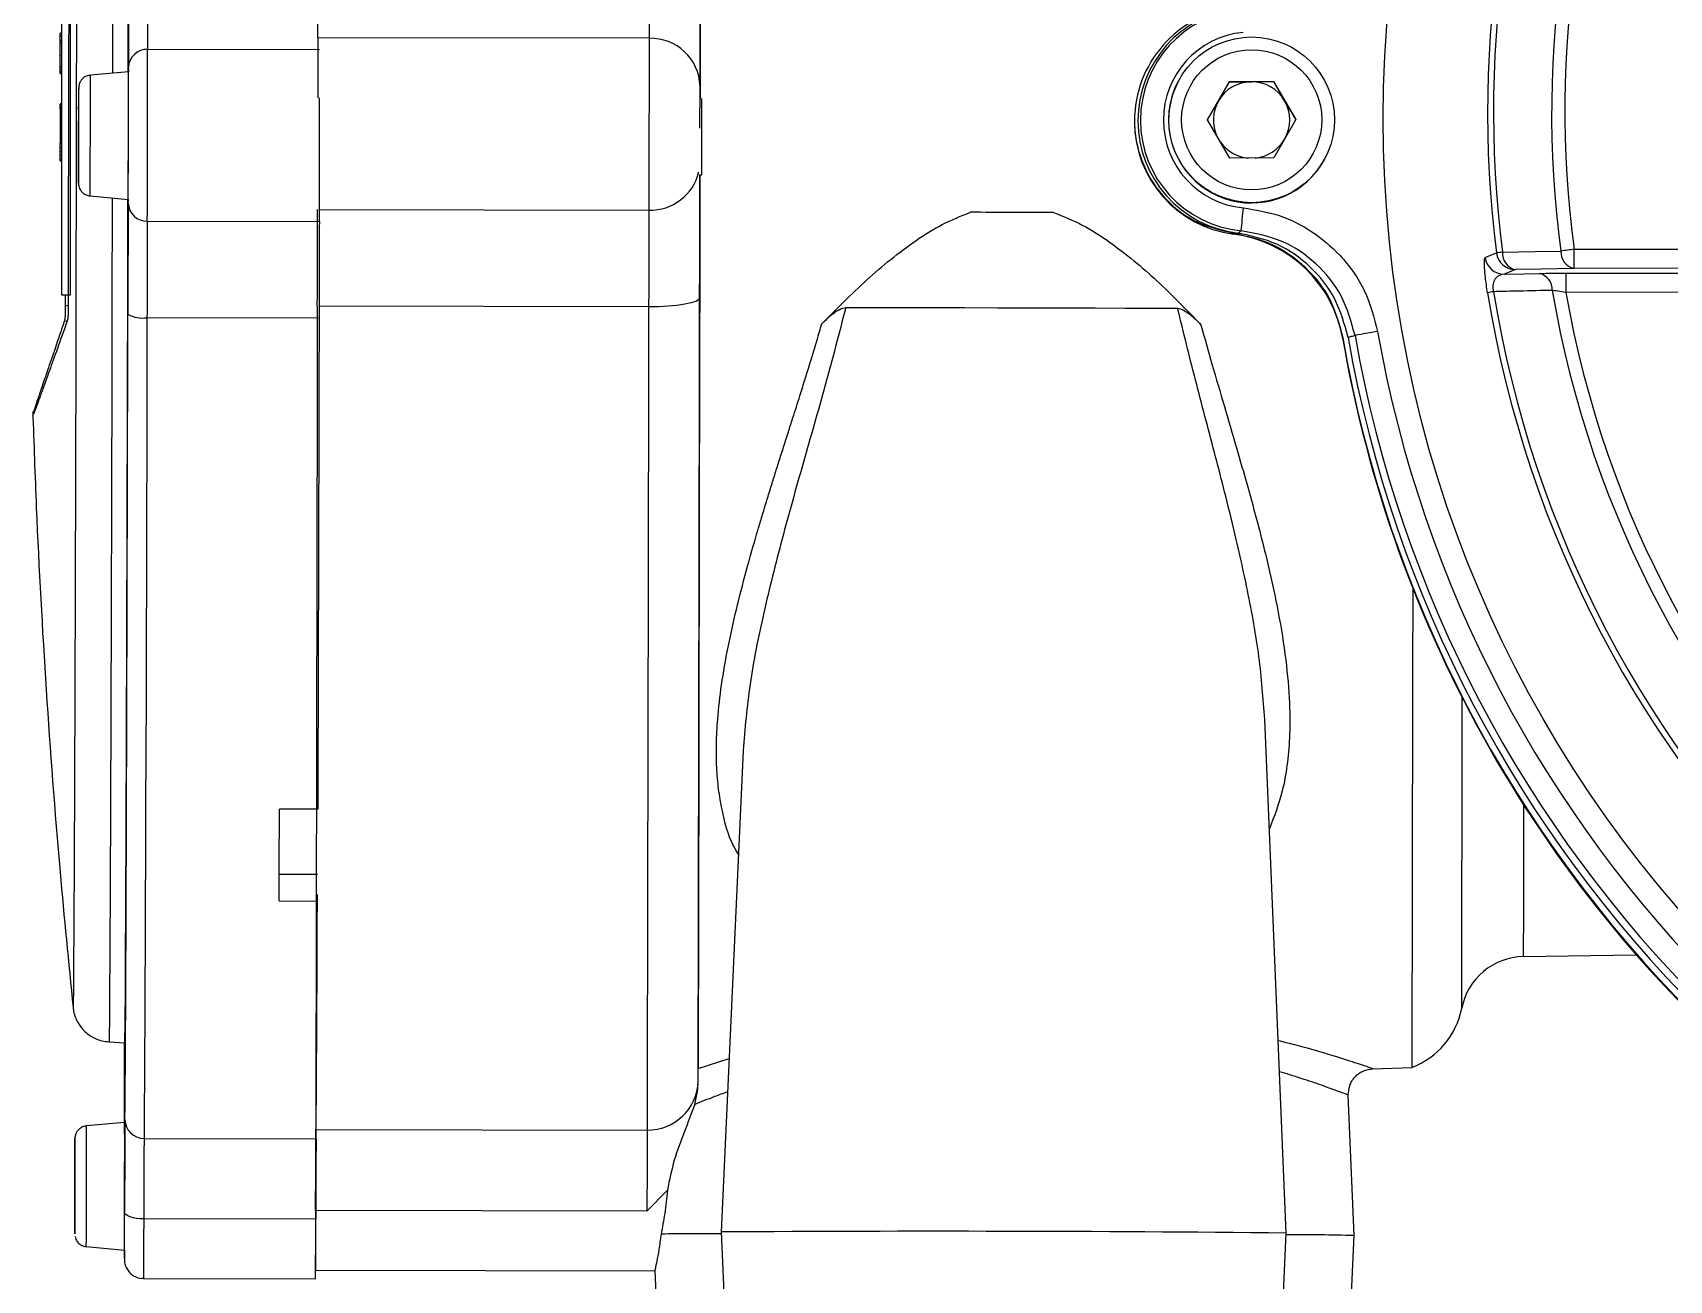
# Model space of a CAD drawing. Header units: millimetres. Extents: x 2451 to 4400, y 944 to 2322.
# Drawn here: x 2829.4 to 2957.8, y 1945.2 to 2043.1 of the extents above; entities that cross this region are included whole.
import ezdxf

# ---------------------------------------------------------------- set-up
doc = ezdxf.new("R2010")
doc.units = ezdxf.units.MM

msp = doc.modelspace()

# ---------------------------------------------------------------- linework, layer by layer
at = {"color": 7, "linetype": 'Continuous', "lineweight": 25}
for p, q in [((2831.654, 2048.505), (2831.654, 2022.505)), ((2832.354, 2022.505), (2832.354, 2048.505)), ((2831.654, 2043.059), (2831.554, 2043.059)), ((2831.554, 2042.815), (2831.554, 2043.059)), ((2831.654, 2042.815), (2831.554, 2042.815)), ((2831.554, 2042.464), (2831.554, 2042.815)), ((2831.654, 2042.464), (2831.554, 2042.464)), ((2831.554, 2042.302), (2831.554, 2042.464)), ((2831.654, 2042.302), (2831.554, 2042.302)), ((2831.554, 2041.274), (2831.554, 2042.302)), ((2877.775, 2042.644), (2851.775, 2042.693)), ((2831.654, 2041.274), (2831.554, 2041.274)), ((2851.919, 2041.75), (2838.419, 2041.775)), ((2831.654, 2040.409), (2831.554, 2040.409)), ((2831.554, 2040.192), (2831.554, 2040.409)), ((2831.654, 2040.192), (2831.554, 2040.192)), ((2831.554, 2040.03), (2831.554, 2040.192)), ((2831.554, 2040.03), (2831.654, 2040.03)), ((2831.554, 2039.976), (2831.554, 2040.03)), ((2831.654, 2039.976), (2831.554, 2039.976)), ((2831.554, 2039.895), (2831.554, 2039.976)), ((2831.554, 2039.895), (2831.654, 2039.895)), ((2836.912, 2040.009), (2833.924, 2039.754)), ((2919.349, 2039.367), (2919.337, 2039.345)), ((2921.59, 2036.241), (2923.313, 2039.247)), ((2922.445, 2037.731), (2923.306, 2039.234)), ((2923.306, 2039.234), (2923.313, 2039.247)), ((2923.306, 2039.234), (2925.038, 2039.239)), ((2923.313, 2039.247), (2926.777, 2039.258)), ((2925.038, 2039.239), (2926.77, 2039.245)), ((2926.77, 2039.245), (2926.777, 2039.258)), ((2926.77, 2039.245), (2927.641, 2037.748)), ((2926.777, 2039.258), (2928.519, 2036.263)), ((2831.654, 2037.504), (2831.554, 2037.504)), ((2831.654, 2037.485), (2831.554, 2037.485)), ((2831.554, 2037.467), (2831.554, 2037.485)), ((2831.654, 2037.467), (2831.554, 2037.467)), ((2831.554, 2037.41), (2831.554, 2037.467)), ((2831.654, 2037.41), (2831.554, 2037.41)), ((2831.554, 2037.22), (2831.554, 2037.41)), ((2831.654, 2037.22), (2831.554, 2037.22)), ((2831.554, 2037.119), (2831.554, 2037.22)), ((2831.654, 2037.119), (2831.554, 2037.119)), ((2831.554, 2037.119), (2831.554, 2034.426)), ((2836.915, 2038.009), (2836.915, 2038.009)), ((2921.591, 2036.241), (2922.445, 2037.731)), ((2927.641, 2037.748), (2928.512, 2036.251)), ((2915.862, 2036.197), (2915.862, 2036.118)), ((2923.332, 2033.247), (2921.59, 2036.241)), ((2928.519, 2036.263), (2926.796, 2033.258)), ((2831.654, 2034.426), (2831.554, 2034.426)), ((2831.554, 2034.092), (2831.554, 2034.426)), ((2831.554, 2034.068), (2831.654, 2034.068)), ((2831.554, 2033.795), (2831.554, 2033.851)), ((2831.554, 2033.776), (2831.654, 2033.776)), ((2831.554, 2033.484), (2831.654, 2033.484)), ((2831.654, 2033.15), (2831.554, 2033.15)), ((2831.554, 2033.037), (2831.554, 2033.15)), ((2831.654, 2033.037), (2831.554, 2033.037)), ((2831.654, 2032.999), (2831.554, 2032.999)), ((2926.796, 2033.258), (2923.332, 2033.247)), ((2930.744, 2033.109), (2930.756, 2033.131)), ((2836.903, 2032.009), (2836.904, 2032.009)), ((2881.717, 2031.925), (2881.896, 2031.924)), ((2833.906, 2030.276), (2836.893, 2030.009)), ((2851.899, 2029.212), (2877.749, 2029.164)), ((2838.394, 2028.295), (2851.894, 2028.269)), ((2923.627, 2027.283), (2923.627, 2027.361)), ((2950.35, 2026.093), (2997.324, 2026.153)), ((2949.714, 2024.216), (2997.293, 2024.277)), ((2997.324, 2024.649), (2950.349, 2024.589)), ((2997.292, 2022.772), (2949.713, 2022.712)), ((2831.654, 2022.505), (2832.354, 2022.505)), ((2831.986, 2021.646), (2831.985, 2022.505)), ((2831.986, 2021.646), (2832.196, 2021.696)), ((2877.735, 2021.571), (2851.871, 2021.62)), ((2831.907, 2020.463), (2832.123, 2020.511)), ((2851.869, 2020.697), (2838.369, 2020.722)), ((2932.206, 2019.145), (2932.206, 2019.066)), ((2829.414, 2013.052), (2829.415, 2013.061)), ((2927.769, 1948.9), (2926.084, 1989.211)), ((2885.148, 1986.728), (2883.429, 1948.984)), ((2851.764, 1982.164), (2848.764, 1982.169)), ((2848.746, 1977.065), (2851.739, 1977.059)), ((2851.738, 1974.949), (2851.738, 1975.464)), ((2848.738, 1974.954), (2851.738, 1974.949)), ((2946.368, 1970.59), (2955.238, 1970.728)), ((2832.567, 1966.594), (2832.567, 1966.598)), ((2835.39, 1963.903), (2836.627, 1963.836)), ((2881.623, 1961.809), (2884.048, 1962.585)), ((2881.621, 1960.948), (2881.623, 1961.809)), ((2934.571, 1961.796), (2934.55, 1961.802)), ((2934.551, 1961.795), (2937.623, 1961.896)), ((2937.623, 1961.897), (2937.623, 1961.896)), ((2881.619, 1960.786), (2881.621, 1960.948)), ((2933.099, 1948.701), (2932.638, 1959.713)), ((2836.615, 1957.564), (2833.627, 1957.308)), ((2836.591, 1957.804), (2836.593, 1957.562)), ((2836.615, 1957.738), (2836.613, 1957.564)), ((2838.137, 1956.326), (2851.637, 1956.3)), ((2851.644, 1957.021), (2877.614, 1956.972)), ((2836.618, 1955.564), (2836.618, 1955.564)), ((2877.602, 1950.626), (2879.205, 1952.261)), ((2836.607, 1949.564), (2836.607, 1949.564)), ((2851.612, 1949.978), (2838.112, 1950.003)), ((2877.602, 1950.626), (2851.614, 1950.675)), ((2883.429, 1948.984), (2883.846, 1938.989)), ((2927.314, 1938.908), (2927.769, 1948.9)), ((2932.644, 1938.713), (2933.099, 1948.701)), ((2833.609, 1947.831), (2836.596, 1947.564)), ((2851.598, 1945.986), (2878.219, 1945.936)), ((2878.219, 1945.935), (2878.516, 1938.815)), ((2838.092, 1945.335), (2851.592, 1945.31))]:
    msp.add_line(p, q, dxfattribs=at)
at = {"color": 7, "linetype": 'Continuous', "lineweight": 25, "flags": 128}
for points in [[(2835.658, 2106.177), (2835.664, 2106.099), (2835.671, 2105.689), (2835.678, 2104.929), (2835.685, 2103.824), (2835.69, 2102.379), (2835.695, 2100.601), (2835.699, 2098.499), (2835.702, 2096.083), (2835.704, 2093.365), (2835.705, 2090.359), (2835.705, 2087.079), (2835.705, 2083.542), (2835.703, 2079.765), (2835.701, 2075.767), (2835.697, 2071.567), (2835.693, 2067.187), (2835.688, 2062.648), (2835.683, 2057.972), (2835.676, 2053.183), (2835.669, 2048.304), (2835.661, 2043.36), (2835.655, 2039.902)], [(2836.892, 2040.008), (2836.894, 2041.313), (2836.903, 2046.3), (2836.91, 2051.231), (2836.917, 2056.082), (2836.923, 2060.828), (2836.928, 2065.445), (2836.933, 2069.911), (2836.937, 2074.203), (2836.939, 2078.299), (2836.941, 2082.181), (2836.942, 2085.827), (2836.942, 2089.221), (2836.941, 2092.344), (2836.939, 2095.182), (2836.937, 2097.721), (2836.933, 2099.947), (2836.929, 2101.849), (2836.924, 2103.419), (2836.918, 2104.648), (2836.911, 2105.531), (2836.903, 2106.062), (2836.895, 2106.239)], [(2877.789, 2050.196), (2877.787, 2048.947), (2877.784, 2047.749), (2877.782, 2046.621), (2877.78, 2045.583), (2877.778, 2044.652), (2877.777, 2043.843), (2877.776, 2043.17), (2877.775, 2042.644)], [(2881.779, 2044.925), (2881.769, 2039.628), (2881.766, 2037.925)], [(2877.775, 2042.644), (2877.773, 2041.845), (2877.771, 2040.698), (2877.768, 2039.27), (2877.765, 2037.645), (2877.762, 2035.919), (2877.759, 2034.19), (2877.756, 2032.562), (2877.753, 2031.128), (2877.751, 2029.973), (2877.749, 2029.164)], [(2836.89, 2030.009), (2836.892, 2029.838), (2836.895, 2030.015), (2836.898, 2030.534), (2836.902, 2031.361), (2836.905, 2032.438), (2836.908, 2033.692), (2836.911, 2035.038), (2836.913, 2036.384), (2836.915, 2037.638), (2836.915, 2038.715), (2836.915, 2039.541), (2836.914, 2040.06), (2836.912, 2040.238), (2836.912, 2040.238)], [(2836.912, 2040.238), (2836.909, 2040.06), (2836.909, 2040.009)], [(2832.993, 2031.463), (2832.994, 2031.378), (2832.996, 2031.285), (2832.998, 2031.558), (2833.001, 2032.169), (2833.004, 2033.058), (2833.007, 2034.14), (2833.009, 2035.307), (2833.011, 2036.446), (2833.012, 2037.445), (2833.011, 2038.206), (2833.01, 2038.655), (2833.009, 2038.748), (2833.006, 2038.476), (2833.003, 2037.865), (2833, 2036.975), (2832.998, 2035.894), (2832.995, 2034.726), (2832.993, 2033.588), (2832.993, 2033.588)], [(2832.815, 2035.045), (2832.805, 2030.087), (2832.795, 2025.154), (2832.784, 2020.273), (2832.773, 2015.47), (2832.762, 2010.77), (2832.75, 2006.198), (2832.737, 2001.776), (2832.725, 1997.53), (2832.713, 1993.481), (2832.7, 1989.65), (2832.687, 1986.058), (2832.675, 1982.723), (2832.662, 1979.663), (2832.65, 1976.893), (2832.638, 1974.43), (2832.626, 1972.285), (2832.615, 1970.469), (2832.604, 1968.993), (2832.594, 1967.864), (2832.584, 1967.088), (2832.575, 1966.669), (2832.567, 1966.594)], [(2832.993, 2033.588), (2832.993, 2032.589), (2832.993, 2032.489)], [(2881.755, 2031.925), (2881.749, 2029.001), (2881.739, 2023.724), (2881.729, 2018.506), (2881.72, 2013.372), (2881.71, 2008.349), (2881.701, 2003.46), (2881.692, 1998.731), (2881.684, 1994.184), (2881.676, 1989.843), (2881.668, 1985.728), (2881.661, 1981.86), (2881.654, 1978.259), (2881.648, 1974.941), (2881.642, 1971.923), (2881.637, 1969.221), (2881.632, 1966.848), (2881.629, 1964.815), (2881.626, 1963.132), (2881.623, 1961.809)], [(2835.636, 2030.122), (2835.633, 2028.379), (2835.622, 2023.418), (2835.611, 2018.515), (2835.6, 2013.693), (2835.588, 2008.977), (2835.576, 2004.39), (2835.564, 1999.954), (2835.551, 1995.692), (2835.539, 1991.625), (2835.526, 1987.772), (2835.513, 1984.153), (2835.501, 1980.785), (2835.488, 1977.686), (2835.476, 1974.87), (2835.463, 1972.352), (2835.452, 1970.144), (2835.44, 1968.257), (2835.429, 1966.7), (2835.418, 1965.481), (2835.408, 1964.606), (2835.399, 1964.079), (2835.39, 1963.903)], [(2836.627, 1963.836), (2836.631, 1963.881), (2836.64, 1964.235), (2836.65, 1964.942), (2836.661, 1965.999), (2836.672, 1967.399), (2836.683, 1969.136), (2836.695, 1971.202), (2836.707, 1973.586), (2836.719, 1976.276), (2836.732, 1979.258), (2836.744, 1982.519), (2836.757, 1986.041), (2836.77, 1989.807), (2836.783, 1993.799), (2836.795, 1997.996), (2836.808, 2002.377), (2836.82, 2006.922), (2836.832, 2011.606), (2836.843, 2016.407), (2836.855, 2021.301), (2836.865, 2026.263), (2836.873, 2030.011)], [(2877.749, 2029.164), (2877.748, 2028.63), (2877.747, 2027.95), (2877.746, 2027.135), (2877.744, 2026.198), (2877.742, 2025.156), (2877.74, 2024.024), (2877.737, 2022.823), (2877.735, 2021.571)], [(2943.374, 2025.446), (2943.875, 2025.646), (2944.269, 2025.803)], [(2944.733, 2025.866), (2947.305, 2025.915), (2949.326, 2025.954)], [(2945.757, 2024.494), (2945.255, 2024.296), (2944.861, 2024.14)], [(2944.861, 2024.14), (2946.406, 2024.172), (2947.62, 2024.197)], [(2950.349, 2024.589), (2947.777, 2024.536), (2945.757, 2024.494)], [(2877.735, 2021.571), (2877.725, 2016.309), (2877.716, 2011.133), (2877.706, 2006.069), (2877.697, 2001.138), (2877.688, 1996.364), (2877.679, 1991.767), (2877.671, 1987.369), (2877.663, 1983.189), (2877.656, 1979.246), (2877.649, 1975.559), (2877.642, 1972.143), (2877.636, 1969.015), (2877.631, 1966.188), (2877.626, 1963.675), (2877.622, 1961.488), (2877.619, 1959.637), (2877.616, 1958.129), (2877.614, 1956.972)], [(2881.736, 2022.267), (2881.659, 2022.13), (2881.431, 2021.999), (2881.062, 2021.878), (2880.564, 2021.772), (2879.958, 2021.686), (2879.266, 2021.622), (2878.516, 2021.584), (2877.735, 2021.571)], [(2893.206, 2021.515), (2895.28, 2021.516), (2897.551, 2021.516), (2899.977, 2021.514), (2902.511, 2021.512), (2905.105, 2021.508), (2907.712, 2021.502), (2910.281, 2021.496), (2912.765, 2021.489), (2915.116, 2021.481), (2917.29, 2021.472), (2919.247, 2021.463)], [(2836.639, 1957.804), (2836.65, 1958.923), (2836.662, 1960.387), (2836.674, 1962.188), (2836.686, 1964.319), (2836.699, 1966.769), (2836.712, 1969.529), (2836.725, 1972.585), (2836.738, 1975.924), (2836.751, 1979.53), (2836.765, 1983.387), (2836.778, 1987.478), (2836.792, 1991.785), (2836.805, 1996.287), (2836.818, 2000.964), (2836.831, 2005.795), (2836.843, 2010.759), (2836.855, 2015.833), (2836.867, 2020.994)], [(2838.369, 2020.722), (2838.357, 2015.463), (2838.345, 2010.292), (2838.332, 2005.234), (2838.319, 2000.31), (2838.306, 1995.543), (2838.292, 1990.955), (2838.279, 1986.567), (2838.265, 1982.398), (2838.251, 1978.466), (2838.238, 1974.791), (2838.224, 1971.389), (2838.211, 1968.274), (2838.197, 1965.462), (2838.185, 1962.964), (2838.172, 1960.793), (2838.16, 1958.957), (2838.148, 1957.466), (2838.137, 1956.326)], [(2851.869, 2020.697), (2851.857, 2015.404), (2851.844, 2010.201), (2851.832, 2005.112), (2851.819, 2000.16), (2851.805, 1995.367), (2851.792, 1990.757), (2851.778, 1986.349), (2851.764, 1982.164)], [(2937.694, 1999.505), (2937.691, 1998.178), (2937.683, 1993.889), (2937.676, 1989.799), (2937.668, 1985.927), (2937.662, 1982.291), (2937.655, 1978.908), (2937.649, 1975.796), (2937.644, 1972.968), (2937.639, 1970.438), (2937.635, 1968.218), (2937.632, 1966.319), (2937.629, 1964.75), (2937.626, 1963.518), (2937.625, 1962.629), (2937.624, 1962.088), (2937.623, 1961.897)], [(2941.538, 1966.542), (2941.538, 1966.621), (2941.539, 1967.038), (2941.54, 1967.81), (2941.542, 1968.933), (2941.545, 1970.402), (2941.548, 1972.209), (2941.552, 1974.344), (2941.557, 1976.796), (2941.562, 1979.553), (2941.568, 1982.601), (2941.574, 1985.923), (2941.581, 1989.502), (2941.583, 1990.892)], [(2848.738, 1974.954), (2848.741, 1975.805), (2848.745, 1976.671), (2848.748, 1977.551), (2848.751, 1978.447), (2848.754, 1979.356), (2848.758, 1980.28), (2848.761, 1981.218), (2848.764, 1982.169)], [(2946.391, 1982.51), (2946.388, 1980.957), (2946.383, 1978.47), (2946.379, 1976.304), (2946.376, 1974.472), (2946.373, 1972.984), (2946.371, 1971.849), (2946.369, 1971.074), (2946.368, 1970.662), (2946.368, 1970.59)], [(2836.593, 1947.564), (2836.594, 1947.515), (2836.596, 1947.338), (2836.598, 1947.515), (2836.601, 1948.035), (2836.605, 1948.861), (2836.608, 1949.938), (2836.611, 1951.192), (2836.614, 1952.538), (2836.617, 1953.884), (2836.618, 1955.138), (2836.619, 1956.215), (2836.618, 1957.041), (2836.617, 1957.561), (2836.615, 1957.738), (2836.615, 1957.738)], [(2832.709, 1956.03), (2832.707, 1955.419), (2832.704, 1954.529), (2832.701, 1953.448), (2832.698, 1952.281), (2832.697, 1951.142), (2832.696, 1950.143), (2832.696, 1949.382), (2832.697, 1948.933), (2832.699, 1948.84), (2832.701, 1949.112), (2832.704, 1949.723), (2832.707, 1950.613), (2832.71, 1951.694), (2832.712, 1952.861), (2832.714, 1954), (2832.715, 1954.999), (2832.715, 1955.76), (2832.714, 1956.209), (2832.713, 1956.313)], [(2832.713, 1956.313), (2832.712, 1956.302), (2832.709, 1956.03)], [(2877.614, 1956.972), (2877.613, 1956.657), (2877.612, 1956.183), (2877.611, 1955.559), (2877.61, 1954.795), (2877.608, 1953.905), (2877.606, 1952.901), (2877.604, 1951.803), (2877.602, 1950.626)], [(2838.112, 1950.003), (2837.82, 1950.014), (2837.538, 1950.045), (2837.279, 1950.094), (2837.051, 1950.16), (2836.864, 1950.24), (2836.725, 1950.332), (2836.64, 1950.431), (2836.611, 1950.534)], [(2838.112, 1950.003), (2838.108, 1948.46), (2838.103, 1947.155), (2838.099, 1946.164), (2838.095, 1945.545), (2838.092, 1945.335), (2838.092, 1945.335)], [(2836.591, 1947.564), (2836.592, 1947.296), (2836.592, 1947.296)], [(2836.592, 1947.296), (2836.593, 1946.89), (2836.596, 1946.89), (2836.599, 1947.252)]]:
    msp.add_lwpolyline(points, dxfattribs=at)
at = {"color": 7, "linetype": 'Continuous', "lineweight": 25}
for centre, radius in [((3030.04, 2036.361), 94.663), ((2925.053, 2036.249), 6.5), ((2925.055, 2036.252), 5.5)]:
    msp.add_circle(centre, radius, dxfattribs=at)
for centre, radius, start, end in [((3030.301, 2036.836), 86.736, 352.83814, 187.30792), ((3030.302, 2036.839), 86.27, 352.83813, 187.30793), ((3030.31, 2036.853), 81.714, 352.48125, 187.66482), ((3030.311, 2036.854), 80.681, 352.48124, 187.66483), ((5527.859, 2043.506), 2690.945, 179.881276, 180.066691), ((5178.37, 2044.499), 2339.952, 179.881276, 180.066691), ((2925.02, 2036.189), 8.89, 96.98978, 263.15691), ((2925.038, 2036.221), 8.712, 95.44582, 264.70086), ((2877.889, 2038.765), 3.881, 1.80798, 91.68764), ((2925.041, 2036.227), 6.912, 95.44583, 264.70085), ((2838.37, 2040.32), 1.456, 88.07281, 177.89879), ((352.162, 2039.72), 2486.258, 359.736703, 0.04736), ((1743.946, 2037.069), 1089.981, 359.642939, 0.141123), ((1686.82, 2037.177), 1150.095, 359.642939, 0.141123), ((835.18, 2038.81), 2001.736, 359.739298, 0.044764), ((2925.041, 2036.227), 6.5, 151.33654, 180.18019), ((2925.048, 2036.24), 3, 90.17977, 150.17994), ((2925.048, 2036.239), 3, 30.18021, 90.17985), ((380.203, 2039.538), 2471.716, 359.738774, 359.9639), ((2701.452, 2036.875), 180.459, 359.74439, 0.33318), ((2925.048, 2036.24), 3, 150.18007, 204.99697), ((2925.048, 2036.24), 3, 330.18008, 30.18027), ((2280.606, 2035.819), 601.303, 359.628875, 0.02389), ((2924.762, 2036.11), 8.9, 179.94627, 262.67299), ((2925.041, 2036.227), 6.5, 180.18018, 331.33619), ((2925.048, 2036.24), 3, 215.36346, 264.93578), ((2925.048, 2036.24), 3, 275.42388, 330.17995), ((2877.865, 2033.084), 3.922, 268.31114, 346.33156), ((5527.831, 2016.428), 2690.968, 179.717372, 179.902786), ((2838.35, 2029.75), 1.456, 181.88531, 271.71128), ((2592.247, 2059.713), 333.541, 354.46584, 354.776), ((5178.338, 2016.752), 2339.972, 179.717372, 179.902786), ((5191.838, 2016.727), 2339.973, 179.717372, 179.902786), ((2922.352, 2017.364), 10, 9.79777, 82.67294), ((2944.862, 2025.64), 1.5, 187.44209, 269.97419), ((2948.713, 1994.543), 31.574, 97.24268, 98.09111), ((2945.758, 2025.994), 1.501, 187.31768, 269.97405), ((2946.041, 2025.774), 1.312, 176.01276, 257.48158), ((2950.632, 2025.867), 1.309, 176.18654, 257.51891), ((3003.383, 1631.599), 398.042, 97.65651, 97.80527), ((2721.205, 2025.434), 229.146, 359.78854, 0.16471), ((2947.344, 2022.931), 1.295, 357.15964, 77.71747), ((3178.858, 2023.37), 229.146, 179.78854, 180.16471), ((2949.186, 1990.775), 32.402, 99.16332, 99.99024), ((3030.265, 2036.771), 87.837, 189.2274, 262.22982), ((3030.267, 2036.774), 87.371, 189.2274, 262.22982), ((3030.274, 2036.788), 82.815, 189.67715, 261.85282), ((3030.275, 2036.789), 81.782, 189.91182, 261.65393), ((2838.011, 2023.034), 2.339, 240.72083, 278.81017), ((3029.762, 2035.897), 98.999, 189.66157, 229.67541), ((3029.762, 2035.992), 99, 189.79776, 259.98721), ((3030.02, 2036.324), 98.897, 189.98805, 260.15852), ((2966.068, 1840.158), 182.163, 99.83918, 100.40576), ((3030.038, 2036.356), 98.358, 189.97103, 260.17554), ((3030.041, 2036.362), 96.56, 189.97103, 260.17554), ((-676.464, 1984.762), 3528.216, 359.537796, 359.840635), ((2946.446, 1965.59), 5, 90.89234, 169.02358), ((2935.413, 1967.73), 6.238, 290.74804, 349.02358), ((4085.78, 1965.211), 1249.211, 180.06293, 180.33972), ((2877.653, 1960.942), 3.969, 269.43252, 357.74848), ((1744.853, 1954.621), 1088.777, 359.642663, 0.141399), ((1687.794, 1954.729), 1148.825, 359.642663, 0.141399), ((4332.488, 1948.281), 1495.878, 179.635228, 179.913718), ((2838.128, 1957.814), 1.489, 180.3825, 270.35096), ((4138.875, 1948.045), 1300.764, 179.635228, 179.913718), ((4152.374, 1948.019), 1300.763, 179.635228, 179.913718), ((1862.857, 1952.356), 973.755, 359.699687, 359.892774), ((2323.348, 1949.946), 528.264, 359.49715, 0.00348), ((2884.115, 1355.536), 593.31, 90.065658, 90.522232), ((2900.404, -815.622), 2764.658, 89.432878, 90.351802), ((2928.183, 1753.079), 195.684, 88.56072, 90.1233)]:
    msp.add_arc(centre, radius, start, end, dxfattribs=at)
for points, knots in [([(2832.827, 2103.502), (2832.831, 2103.414), (2832.84, 2103.233), (2832.851, 2101.733), (2832.86, 2099.234), (2832.867, 2095.61), (2832.871, 2090.899), (2832.873, 2085.17), (2832.871, 2078.736), (2832.866, 2071.839), (2832.86, 2064.709), (2832.851, 2057.314), (2832.84, 2049.822), (2832.828, 2042.388), (2832.819, 2037.462), (2832.815, 2035.045)], [0, 0, 0, 0, 0.0736754, 0.1504344, 0.2298849, 0.3115242, 0.3947507, 0.4788859, 0.5632051, 0.6400411, 0.7158686, 0.7901842, 0.8625449, 0.9325805, 1, 1, 1, 1]), ([(2832.247, 2048.447), (2832.237, 2046.279), (2832.217, 2041.84), (2832.2, 2035.047), (2832.192, 2028.253), (2832.195, 2023.814), (2832.196, 2021.646)], [0, 0, 0, 0, 0.2442183, 0.4999999, 0.7557815, 1, 1, 1, 1]), ([(2881.768, 2038.888), (2881.769, 2039.382), (2881.77, 2040.387), (2881.775, 2042.911), (2881.781, 2045.977), (2881.785, 2048.313), (2881.788, 2049.461)], [0, 0, 0, 0, 0.2457963, 0.5, 0.7542037, 1, 1, 1, 1]), ([(2851.775, 2042.693), (2851.774, 2042.38), (2851.773, 2041.755), (2851.77, 2040.109), (2851.767, 2038.787), (2851.766, 2038.026), (2851.766, 2037.981)], [0, 0, 0, 0, 0.3266104, 0.6532207, 0.9798311, 1, 1, 1, 1]), ([(2831.554, 2040.409), (2831.554, 2040.475), (2831.554, 2040.652), (2831.554, 2040.941), (2831.554, 2041.163), (2831.554, 2041.274)], [0, 0, 0, 0, 0.2309563, 0.6153551, 1, 1, 1, 1]), ([(2833.922, 2039.734), (2833.844, 2039.73), (2833.664, 2039.719), (2833.429, 2039.585), (2833.241, 2039.412), (2833.123, 2039.233), (2833.056, 2039.072), (2833.025, 2038.948), (2833.015, 2038.865), (2833.011, 2038.826), (2833.01, 2038.805), (2833.009, 2038.785), (2833.009, 2038.755), (2833.008, 2038.675), (2833.006, 2038.556), (2833.005, 2038.342), (2833.005, 2038.33)], [0, 0, 0, 0, 0.0737169, 0.1702755, 0.2500217, 0.3174267, 0.3729165, 0.4156756, 0.4400222, 0.4534081, 0.4648702, 0.4816966, 0.5170365, 0.6487935, 0.9802805, 1, 1, 1, 1]), ([(2881.761, 2035.582), (2881.762, 2035.687), (2881.762, 2036.103), (2881.764, 2036.862), (2881.766, 2037.744), (2881.767, 2038.475), (2881.767, 2038.752), (2881.768, 2038.888)], [0, 0, 0, 0, 0.0764359, 0.3019499, 0.5382179, 0.774486, 1, 1, 1, 1]), ([(2833.002, 2036.281), (2833.002, 2036.565), (2833.003, 2036.905), (2833.005, 2037.215), (2833.005, 2037.296), (2833.006, 2037.167), (2833.007, 2037.034), (2833.008, 2037.051), (2833.008, 2036.963), (2833.008, 2036.728), (2833.008, 2036.418), (2833.007, 2035.878), (2833.006, 2035.36), (2833.006, 2034.907), (2833.005, 2034.636), (2833.004, 2034.237), (2833.003, 2033.811), (2833.001, 2033.126), (2833, 2032.819), (2832.999, 2032.737), (2832.998, 2032.867), (2832.997, 2032.999), (2832.996, 2032.982), (2832.996, 2033.07), (2832.996, 2033.305), (2832.997, 2033.616), (2832.997, 2034.155), (2832.998, 2034.673), (2832.998, 2035.127), (2832.999, 2035.398), (2833, 2035.794), (2833.001, 2036.059), (2833.002, 2036.281)], [0, 0, 0, 0, 0.0662649, 0.0793317, 0.0917493, 0.1205736, 0.1985399, 0.2267612, 0.2498448, 0.2658901, 0.2845053, 0.318085, 0.3794264, 0.4082507, 0.4206683, 0.4337351, 0.5, 0.5662649, 0.5793317, 0.5917493, 0.6205736, 0.6985399, 0.7267612, 0.7498448, 0.7658901, 0.7845053, 0.818085, 0.8794264, 0.9082507, 0.9206683, 0.9337351, 1, 1, 1, 1]), ([(2831.554, 2033.776), (2831.554, 2033.818), (2831.554, 2033.894), (2831.554, 2033.983), (2831.554, 2034.039), (2831.554, 2034.064), (2831.554, 2034.066), (2831.554, 2034.068)], [0, 0, 0, 0, 0.2950391, 0.5335944, 0.7263852, 0.8881167, 1, 1, 1, 1]), ([(2831.554, 2033.484), (2831.554, 2033.487), (2831.554, 2033.494), (2831.554, 2033.546), (2831.554, 2033.622), (2831.554, 2033.704), (2831.554, 2033.756), (2831.554, 2033.776)], [0, 0, 0, 0, 0.1979484, 0.397719, 0.6289038, 0.8619952, 1, 1, 1, 1]), ([(2831.554, 2033.15), (2831.554, 2033.217), (2831.554, 2033.322), (2831.554, 2033.426), (2831.554, 2033.465)], [0, 0, 0, 0, 0.6362211, 1, 1, 1, 1]), ([(2832.993, 2033.587), (2832.993, 2033.416), (2832.993, 2032.917), (2832.992, 2032.205), (2832.993, 2031.585), (2832.993, 2031.347), (2832.995, 2031.266), (2832.994, 2031.249), (2832.998, 2031.19), (2833.007, 2031.107), (2833.039, 2030.959), (2833.13, 2030.75), (2833.308, 2030.524), (2833.574, 2030.338), (2833.79, 2030.302), (2833.891, 2030.286)], [0, 0, 0, 0, 0.0985995, 0.2878983, 0.4777684, 0.6680791, 0.7165624, 0.7504867, 0.7578943, 0.7675649, 0.7980747, 0.8356015, 0.8864138, 0.9467896, 1, 1, 1, 1]), ([(2881.736, 2022.267), (2881.739, 2023.419), (2881.743, 2025.762), (2881.749, 2028.815), (2881.753, 2030.95), (2881.754, 2031.707), (2881.755, 2031.925)], [0, 0, 0, 0, 0.2869892, 0.5837948, 0.8806003, 1, 1, 1, 1]), ([(2924.402, 2029.344), (2925.352, 2029.188), (2927.247, 2028.875), (2929.846, 2027.557), (2932.175, 2025.592), (2934.075, 2022.925), (2934.651, 2020.738), (2934.94, 2019.642)], [0, 0, 0, 0, 0.1872716, 0.3736538, 0.5608014, 0.7799695, 1, 1, 1, 1]), ([(2891.325, 2020.237), (2892.476, 2021.402), (2894.789, 2023.742), (2897.971, 2026.343), (2900.739, 2028.101), (2902.232, 2028.693), (2902.986, 2028.992)], [0, 0, 0, 0, 0.3351729, 0.6736325, 0.8353953, 1, 1, 1, 1]), ([(2909.515, 2028.979), (2910.275, 2028.673), (2911.812, 2028.053), (2914.56, 2026.266), (2917.7, 2023.653), (2919.941, 2021.34), (2921.069, 2020.176)], [0, 0, 0, 0, 0.1664395, 0.33683, 0.6662108, 1, 1, 1, 1]), ([(2923.961, 2027.362), (2924.012, 2027.396), (2924.104, 2027.457), (2924.194, 2027.519), (2924.233, 2027.547)], [0, 0, 0, 0, 0.56, 1, 1, 1, 1]), ([(2932.622, 2019.171), (2932.34, 2020.203), (2931.776, 2022.264), (2929.754, 2024.805), (2927.102, 2026.684), (2925.009, 2027.136), (2923.961, 2027.362)], [0, 0, 0, 0, 0.2500466, 0.4994486, 0.7493959, 1, 1, 1, 1]), ([(2933.166, 2019.326), (2932.876, 2020.378), (2932.295, 2022.483), (2930.202, 2025.061), (2927.458, 2026.936), (2925.308, 2027.343), (2924.233, 2027.547)], [0, 0, 0, 0, 0.24974351, 0.4995348, 0.74962295, 1, 1, 1, 1]), ([(2943.565, 2022.686), (2943.532, 2022.895), (2943.466, 2023.324), (2943.396, 2023.904), (2943.347, 2024.408), (2943.315, 2024.914), (2943.314, 2025.342), (2943.353, 2025.41), (2943.374, 2025.446)], [0, 0, 0, 0, 0.1205701, 0.248545, 0.3726337, 0.5008274, 0.7400783, 1, 1, 1, 1]), ([(2944.861, 2024.14), (2944.623, 2024.092), (2944.332, 2024.033), (2944.082, 2023.631), (2944.001, 2023.396), (2943.976, 2023.147), (2943.992, 2022.928), (2944.014, 2022.819), (2944.026, 2022.764)], [0, 0, 0, 0, 0.5643515, 0.6914278, 0.805879, 0.905621, 0.952395, 1, 1, 1, 1]), ([(2947.62, 2024.197), (2947.97, 2024.202), (2948.598, 2024.213), (2949.372, 2024.215), (2949.714, 2024.216)], [0, 0, 0, 0, 0.55921, 1, 1, 1, 1]), ([(2948.637, 2022.867), (2947.776, 2022.848), (2946.239, 2022.813), (2944.702, 2022.779), (2944.026, 2022.764)], [0, 0, 0, 0, 0.5600002, 1, 1, 1, 1]), ([(2949.713, 2022.712), (2949.494, 2022.746), (2949.098, 2022.807), (2948.78, 2022.848), (2948.637, 2022.867)], [0, 0, 0, 0, 0.5527153, 1, 1, 1, 1]), ([(2831.907, 2020.463), (2831.92, 2020.514), (2831.944, 2020.61), (2831.968, 2020.901), (2831.984, 2021.241), (2831.985, 2021.509), (2831.986, 2021.646)], [0, 0, 0, 0, 0.2756722, 0.5193528, 0.7529471, 1, 1, 1, 1]), ([(2832.196, 2021.646), (2832.195, 2021.508), (2832.193, 2021.241), (2832.177, 2020.902), (2832.151, 2020.61), (2832.126, 2020.514), (2832.113, 2020.463)], [0, 0, 0, 0, 0.2468652, 0.4800542, 0.7236415, 1, 1, 1, 1]), ([(2881.621, 1960.948), (2881.622, 1961.469), (2881.624, 1962.52), (2881.629, 1965), (2881.635, 1968.178), (2881.642, 1972.113), (2881.651, 1976.762), (2881.661, 1982.059), (2881.672, 1987.928), (2881.684, 1994.281), (2881.697, 2000.991), (2881.71, 2007.949), (2881.723, 2015.035), (2881.732, 2019.871), (2881.736, 2022.267)], [0, 0, 0, 0, 0.0799787, 0.161403, 0.2441777, 0.3289195, 0.4142314, 0.5, 0.5857633, 0.6710753, 0.7558223, 0.8385919, 0.9200188, 1, 1, 1, 1]), ([(2893.206, 2021.515), (2892.675, 2019.481), (2891.596, 2015.344), (2889.846, 2009.302), (2888.171, 2003.332), (2886.722, 1997.544), (2885.584, 1991.965), (2885.293, 1988.476), (2885.149, 1986.76)], [0, 0, 0, 0, 0.1647618, 0.3350321, 0.5023467, 0.6708007, 0.8381304, 1, 1, 1, 1]), ([(2891.325, 2020.237), (2891.615, 2020.525), (2892.052, 2020.959), (2892.628, 2021.34), (2892.968, 2021.49), (2893.13, 2021.507), (2893.206, 2021.515)], [0, 0, 0, 0, 0.4983644, 0.7492891, 0.8823643, 1, 1, 1, 1]), ([(2926.085, 1989.207), (2925.963, 1990.832), (2925.717, 1994.119), (2924.768, 1999.308), (2923.555, 2004.661), (2922.141, 2010.167), (2920.647, 2015.756), (2919.709, 2019.578), (2919.247, 2021.463)], [0, 0, 0, 0, 0.1636214, 0.3309929, 0.4979894, 0.6651428, 0.8348493, 1, 1, 1, 1]), ([(2919.247, 2021.463), (2919.319, 2021.455), (2919.471, 2021.437), (2919.797, 2021.285), (2920.354, 2020.901), (2920.783, 2020.466), (2921.069, 2020.176)], [0, 0, 0, 0, 0.1176897, 0.2509968, 0.5013578, 1, 1, 1, 1]), ([(2829.418, 2013.082), (2829.425, 2013.109), (2829.439, 2013.163), (2829.488, 2013.323), (2829.566, 2013.565), (2829.681, 2013.92), (2829.868, 2014.482), (2830.157, 2015.343), (2830.592, 2016.624), (2831.162, 2018.294), (2831.656, 2019.732), (2831.907, 2020.463)], [0, 0, 0, 0, 0.0695718, 0.1399778, 0.2131547, 0.2960617, 0.3930774, 0.5249841, 0.67293, 0.8337924, 1, 1, 1, 1]), ([(2832.113, 2020.463), (2831.847, 2019.72), (2831.323, 2018.256), (2830.715, 2016.564), (2830.248, 2015.271), (2829.922, 2014.377), (2829.706, 2013.791), (2829.57, 2013.43), (2829.493, 2013.23), (2829.469, 2013.172), (2829.46, 2013.152)], [0, 0, 0, 0, 0.1779854, 0.3508049, 0.5097393, 0.6510946, 0.7713641, 0.8692128, 0.9561092, 1, 1, 1, 1]), ([(2884.779, 1978.619), (2884.646, 1978.841), (2884.009, 1979.908), (2883.566, 1981.656), (2883.2, 1983.738), (2883.059, 1985.449), (2883.036, 1987.277), (2883.146, 1989.43), (2883.437, 1991.962), (2883.939, 1994.841), (2884.599, 1997.815), (2885.395, 2000.897), (2886.096, 2003.354), (2886.641, 2005.179), (2886.978, 2006.283), (2887.323, 2007.401), (2887.667, 2008.499), (2888.014, 2009.597), (2888.385, 2010.766), (2888.757, 2011.937), (2889.192, 2013.301), (2889.621, 2014.654), (2890.095, 2016.163), (2890.523, 2017.549), (2890.942, 2018.934), (2891.202, 2019.818), (2891.325, 2020.237)], [0, 0, 0, 0, 0.0223291, 0.107433, 0.1520622, 0.1982657, 0.2461795, 0.2959252, 0.3630825, 0.4345447, 0.504377, 0.5735658, 0.6485596, 0.6720734, 0.6968166, 0.7227893, 0.7467896, 0.7698616, 0.7955548, 0.8238682, 0.8466316, 0.8845664, 0.9117083, 0.9439963, 0.9734261, 1, 1, 1, 1]), ([(2921.069, 2020.176), (2921.358, 2019.142), (2921.962, 2016.984), (2922.91, 2013.768), (2923.846, 2010.585), (2924.731, 2007.512), (2925.62, 2004.269), (2926.489, 2000.797), (2927.268, 1997.083), (2927.817, 1993.495), (2928.06, 1990.372), (2928.049, 1987.768), (2927.856, 1985.604), (2927.432, 1983.181), (2926.819, 1981.594), (2926.443, 1980.622)], [0, 0, 0, 0, 0.0696737, 0.1453647, 0.2203792, 0.2906624, 0.3616333, 0.451857, 0.542691, 0.6371407, 0.7250815, 0.7885006, 0.8492592, 0.9076168, 1, 1, 1, 1]), ([(2933.166, 2019.326), (2933.065, 2019.296), (2932.884, 2019.243), (2932.702, 2019.193), (2932.622, 2019.171)], [0, 0, 0, 0, 0.56, 1, 1, 1, 1]), ([(2829.403, 2013.36), (2829.491, 2010.845), (2829.746, 2003.558), (2830.413, 1991.509), (2831.393, 1978.435), (2832.216, 1970.14), (2832.567, 1966.598)], [0, 0, 0, 0, 0.1610355, 0.4665979, 0.7721951, 1, 1, 1, 1]), ([(2832.567, 1966.598), (2832.573, 1966.543), (2832.582, 1966.454), (2832.633, 1966.193), (2832.716, 1965.905), (2832.891, 1965.474), (2833.272, 1964.889), (2833.939, 1964.314), (2834.708, 1963.976), (2835.218, 1963.923), (2835.415, 1963.902)], [0, 0, 0, 0, 0.1025358, 0.1657539, 0.2250906, 0.31398, 0.4713112, 0.6712945, 0.8725629, 1, 1, 1, 1]), ([(2927.137, 1964.008), (2927.539, 1963.911), (2929.046, 1963.547), (2931.059, 1962.948), (2933.062, 1962.324), (2934.329, 1961.891), (2934.491, 1961.828), (2934.571, 1961.796)], [0, 0, 0, 0, 0.0833209, 0.3130973, 0.5411116, 0.7716411, 1, 1, 1, 1]), ([(2932.638, 1959.713), (2932.606, 1959.728), (2932.543, 1959.758), (2932.024, 1959.958), (2931.318, 1960.217), (2930.533, 1960.496), (2929.803, 1960.747), (2928.963, 1961.025), (2928.12, 1961.296), (2927.507, 1961.48), (2927.24, 1961.56)], [0, 0, 0, 0, 0.171121, 0.3423296, 0.5176154, 0.6165683, 0.7209331, 0.8210849, 0.9219188, 1, 1, 1, 1]), ([(2932.638, 1959.713), (2932.655, 1959.967), (2932.68, 1960.357), (2932.912, 1960.835), (2933.159, 1961.167), (2933.472, 1961.438), (2933.931, 1961.706), (2934.318, 1961.76), (2934.57, 1961.795)], [0, 0, 0, 0, 0.2393769, 0.368295, 0.4999712, 0.6316509, 0.7605797, 1, 1, 1, 1]), ([(2881.355, 1958.996), (2881.435, 1959.342), (2881.596, 1960.033), (2881.612, 1960.535), (2881.619, 1960.786)], [0, 0, 0, 0, 0.5002281, 1, 1, 1, 1]), ([(2883.93, 1959.976), (2883.58, 1959.849), (2882.598, 1959.492), (2881.842, 1959.19), (2881.355, 1958.996)], [0, 0, 0, 0, 0.3559734, 1, 1, 1, 1]), ([(2881.355, 1958.996), (2881.084, 1958.276), (2880.514, 1956.761), (2879.716, 1954.745), (2879.371, 1953.067), (2879.205, 1952.261)], [0, 0, 0, 0, 0.3196668, 0.6731776, 1, 1, 1, 1]), ([(2833.628, 1957.292), (2833.571, 1957.29), (2833.408, 1957.287), (2833.178, 1957.17), (2832.974, 1957.001), (2832.844, 1956.821), (2832.769, 1956.655), (2832.732, 1956.521), (2832.719, 1956.427), (2832.715, 1956.382), (2832.713, 1956.36), (2832.713, 1956.341), (2832.712, 1956.311), (2832.711, 1956.256), (2832.71, 1956.124), (2832.71, 1956.034)], [0, 0, 0, 0, 0.0603873, 0.172694, 0.2647242, 0.3425559, 0.4071104, 0.4577306, 0.4915019, 0.5072258, 0.5199221, 0.5382789, 0.5761704, 0.7121718, 1, 1, 1, 1]), ([(2832.711, 1954.216), (2832.711, 1954.062), (2832.711, 1953.878), (2832.711, 1953.55), (2832.711, 1953.291), (2832.709, 1952.714), (2832.708, 1952.075), (2832.707, 1951.453), (2832.706, 1951.119), (2832.705, 1950.947), (2832.705, 1950.836), (2832.703, 1950.714), (2832.702, 1950.415), (2832.701, 1950.183), (2832.7, 1950.195), (2832.7, 1950.407), (2832.7, 1951.003), (2832.7, 1951.261), (2832.7, 1951.592), (2832.7, 1951.851), (2832.701, 1952.428), (2832.703, 1953.068), (2832.704, 1953.689), (2832.705, 1954.024), (2832.706, 1954.195), (2832.706, 1954.306), (2832.707, 1954.428), (2832.709, 1954.728), (2832.71, 1954.959), (2832.711, 1954.947), (2832.711, 1954.732), (2832.711, 1954.451), (2832.711, 1954.216)], [0, 0, 0, 0, 0.0662649, 0.0793317, 0.0917493, 0.1205736, 0.1985399, 0.2267612, 0.2498448, 0.2658901, 0.2845053, 0.318085, 0.3794264, 0.4082507, 0.4206683, 0.4337351, 0.5, 0.5662649, 0.5793317, 0.5917493, 0.6205736, 0.6985399, 0.7267612, 0.7498448, 0.7658901, 0.7845053, 0.818085, 0.8794264, 0.9082507, 0.9206683, 0.9337351, 1, 1, 1, 1]), ([(2879.205, 1952.261), (2879.142, 1951.639), (2879.016, 1950.397), (2878.81, 1949.346), (2878.707, 1948.822)], [0, 0, 0, 0, 0.50070369, 1, 1, 1, 1]), ([(2832.727, 1948.619), (2832.744, 1948.548), (2832.787, 1948.372), (2832.964, 1948.121), (2833.239, 1947.923), (2833.477, 1947.824), (2833.604, 1947.834), (2833.613, 1947.835)], [0, 0, 0, 0, 0.1739277, 0.4278526, 0.6990219, 0.9792164, 1, 1, 1, 1]), ([(2878.707, 1948.822), (2878.651, 1948.4), (2878.539, 1947.556), (2878.369, 1946.654), (2878.244, 1946.052), (2878.227, 1945.974), (2878.219, 1945.936)], [0, 0, 0, 0, 0.2498463, 0.5004332, 0.7504305, 1, 1, 1, 1]), ([(2836.592, 1947.303), (2836.592, 1947.282), (2836.592, 1947.04), (2836.593, 1946.918), (2836.594, 1946.828), (2836.595, 1946.785), (2836.598, 1946.735), (2836.606, 1946.638), (2836.643, 1946.418), (2836.761, 1946.113), (2837.022, 1945.75), (2837.421, 1945.468), (2837.818, 1945.322), (2838.044, 1945.349), (2838.091, 1945.354)], [0, 0, 0, 0, 0.02949211, 0.33254161, 0.43639634, 0.47260676, 0.49258017, 0.50930153, 0.55090499, 0.64045446, 0.72882023, 0.84741485, 0.96764431, 1, 1, 1, 1])]:
    msp.add_open_spline(points, degree=3, knots=knots, dxfattribs=at)
for points in [[(2851.775, 2042.693), (2851.775, 2043.053), (2851.777, 2043.773), (2851.78, 2045.569), (2851.784, 2047.743), (2851.787, 2049.411), (2851.789, 2050.245)], [(2923.661, 2045.02), (2922.611, 2044.776), (2920.513, 2044.286), (2917.952, 2042.202), (2916.259, 2039.423), (2915.667, 2036.206), (2916.247, 2032.987), (2917.929, 2030.202), (2920.483, 2028.108), (2922.579, 2027.61), (2923.627, 2027.361)], [(2851.735, 2021.62), (2851.737, 2022.456), (2851.74, 2024.127), (2851.744, 2026.309), (2851.747, 2028.118), (2851.749, 2028.848), (2851.749, 2029.213)], [(2909.515, 2028.979), (2908.434, 2028.982), (2906.27, 2028.987), (2904.081, 2028.991), (2902.986, 2028.992)], [(2923.627, 2027.361), (2924.667, 2027.129), (2926.746, 2026.665), (2929.373, 2024.774), (2931.375, 2022.231), (2931.929, 2020.174), (2932.206, 2019.145)], [(2851.735, 2021.62), (2851.73, 2018.985), (2851.72, 2013.714), (2851.706, 2006.069), (2851.692, 1998.716), (2851.679, 1991.741), (2851.667, 1985.213), (2851.656, 1979.199), (2851.645, 1973.759), (2851.636, 1968.951), (2851.629, 1964.818), (2851.622, 1961.421), (2851.617, 1958.722), (2851.615, 1957.588), (2851.614, 1957.021)], [(2851.602, 1950.675), (2851.604, 1951.459), (2851.607, 1953.027), (2851.61, 1954.919), (2851.613, 1956.363), (2851.614, 1956.802), (2851.614, 1957.021)], [(2851.602, 1950.675), (2851.601, 1950.016), (2851.598, 1948.696), (2851.596, 1947.199), (2851.594, 1946.184), (2851.593, 1946.052), (2851.593, 1945.986)]]:
    msp.add_open_spline(points, degree=3, dxfattribs=at)

doc.saveas('drawing.dxf')
